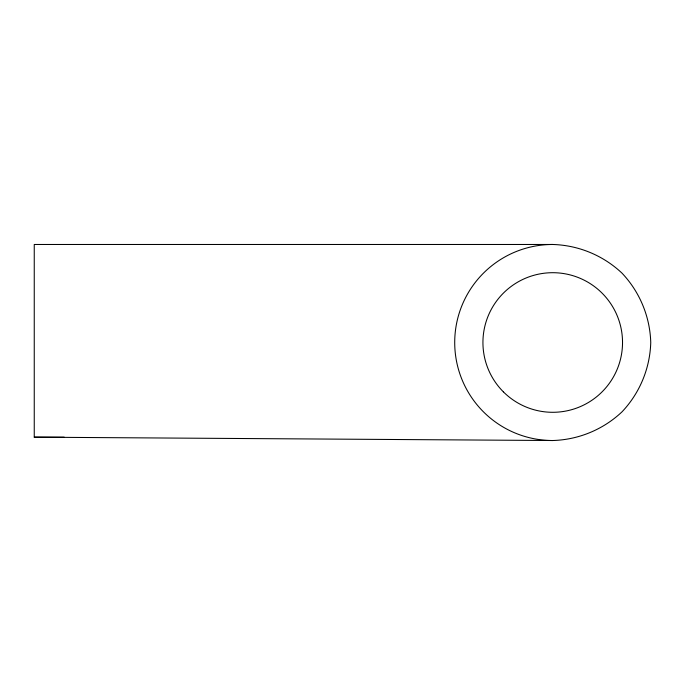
<?xml version="1.0" encoding="UTF-8"?>
<svg xmlns="http://www.w3.org/2000/svg" width="685" height="685" viewBox="0 0 685 685"><rect width="100%" height="100%" fill="white"/><g stroke="black" fill="none" stroke-linecap="round" stroke-linejoin="round"><path stroke-width="1.03" d="M552.726 440.524C578.594 439.77 603.228 429.563 622.04 411.813C639.799 392.993 650.005 368.359 650.75 342.5C650.005 316.641 639.799 292.007 622.04 273.187C603.228 255.436 578.594 245.23 552.726 244.476L34.25 244.476L34.25 437.176L552.726 440.524A98.023 98.023 0 0 1 454.712 342.5A98.023 98.023 0 0 1 552.726 244.476M34.25 437.176L64.202 437.176M503.381 391.854A69.793 69.793 0 0 0 620.148 360.567A69.793 69.793 0 0 0 534.668 275.079A69.793 69.793 0 0 0 503.381 391.854"/></g></svg>
